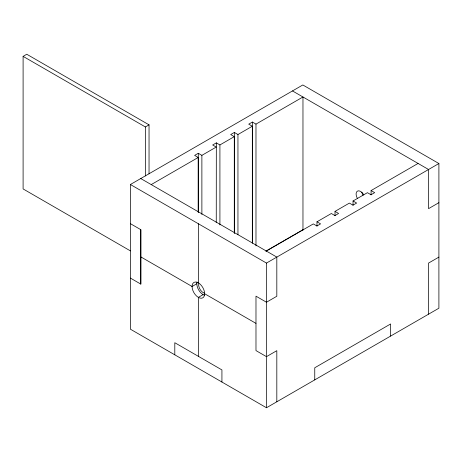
<?xml version="1.0" encoding="UTF-8"?>
<svg xmlns="http://www.w3.org/2000/svg" width="462" height="462" viewBox="0 0 462 462"><rect width="100%" height="100%" fill="white"/><g stroke="black" fill="none" stroke-linecap="round" stroke-linejoin="round"><path stroke-width="0.69" d="M130.405 250.883L23.1 188.929L23.1 56.364L26.761 54.245L149.041 124.844L149.041 173.839M23.1 56.364L145.38 126.958L149.041 124.844M130.4 184.511L302.824 84.962L438.9 163.525L438.9 308.206L266.476 407.755L130.4 329.192L130.4 184.511L266.476 263.074L438.9 163.525M234.286 233.189L234.286 136.642L219.918 144.941L216.326 142.868L212.664 144.981L216.256 147.055L201.882 155.353L198.29 153.28L194.629 155.394L198.221 157.467L198.221 212.225M252.321 242.954L252.321 126.236L237.953 134.529L234.361 132.455L230.694 134.569L234.286 136.642M302.968 230.157L302.968 96.991L255.983 124.116L252.391 122.043L248.729 124.157L252.321 126.236M151.236 184.592L198.221 157.467M196.818 283.749L192.077 286.486L140.743 256.849M265.8 251.184L303.112 229.643M266.331 251.045L313.317 223.914L316.909 225.993L320.57 223.874L316.978 221.8L316.978 226.126M316.978 221.8L331.346 213.508L334.938 215.581L338.606 213.461L335.014 211.388L335.014 215.714M335.014 211.388L349.382 203.095L352.974 205.168L356.641 203.055L353.043 200.976L353.043 205.301M353.043 200.976L367.417 192.683L371.009 194.756L374.67 192.642L371.078 190.569L371.078 194.889M371.078 190.569L418.064 163.438M203.107 294.64L198.365 297.378L198.365 356.317M438.9 202.679L428.557 208.651L428.557 169.496L292.481 90.933M438.9 257.103L428.557 263.074L428.557 314.177M140.743 178.54L276.819 257.097L276.819 296.257L266.476 302.229L255.983 296.171L255.983 350.594L266.476 356.652L276.819 350.675L276.819 401.778M130.4 223.666L140.887 229.724L140.887 284.147L130.4 278.089M204.649 293.745L255.983 323.383M390.621 336.076L390.621 323.966L314.755 367.769L314.755 379.88M266.476 263.074L266.476 407.755M255.983 124.116L255.983 245.882M252.391 122.043L252.391 243.087M237.953 134.529L237.953 234.679M234.361 132.455L234.361 233.322M221.927 382.039L221.927 369.923L174.798 342.712L174.798 354.828M219.918 144.941L219.918 224.913M216.326 142.868L216.256 222.707M201.882 155.353L201.882 214.432M198.365 223.752L198.365 282.86M198.29 153.28L198.29 212.358M145.38 126.958L145.38 175.953M140.743 229.643L140.743 284.061M357.415 198.458A6.353 3.667 60 0 1 357.415 191.124A6.353 3.667 60 0 1 363.767 194.791M363.017 195.224A6.353 3.667 60 0 1 361.856 192.227M204.268 293.058A6.353 3.667 60 0 1 198.77 283.535M204.735 295.334A8.888 5.134 60 0 1 197.031 281.993M192.077 286.486A8.888 5.134 60 0 0 201.507 298.221A8.888 5.134 60 0 0 201.507 285.649A8.888 5.134 60 0 0 192.077 286.486"/></g></svg>
